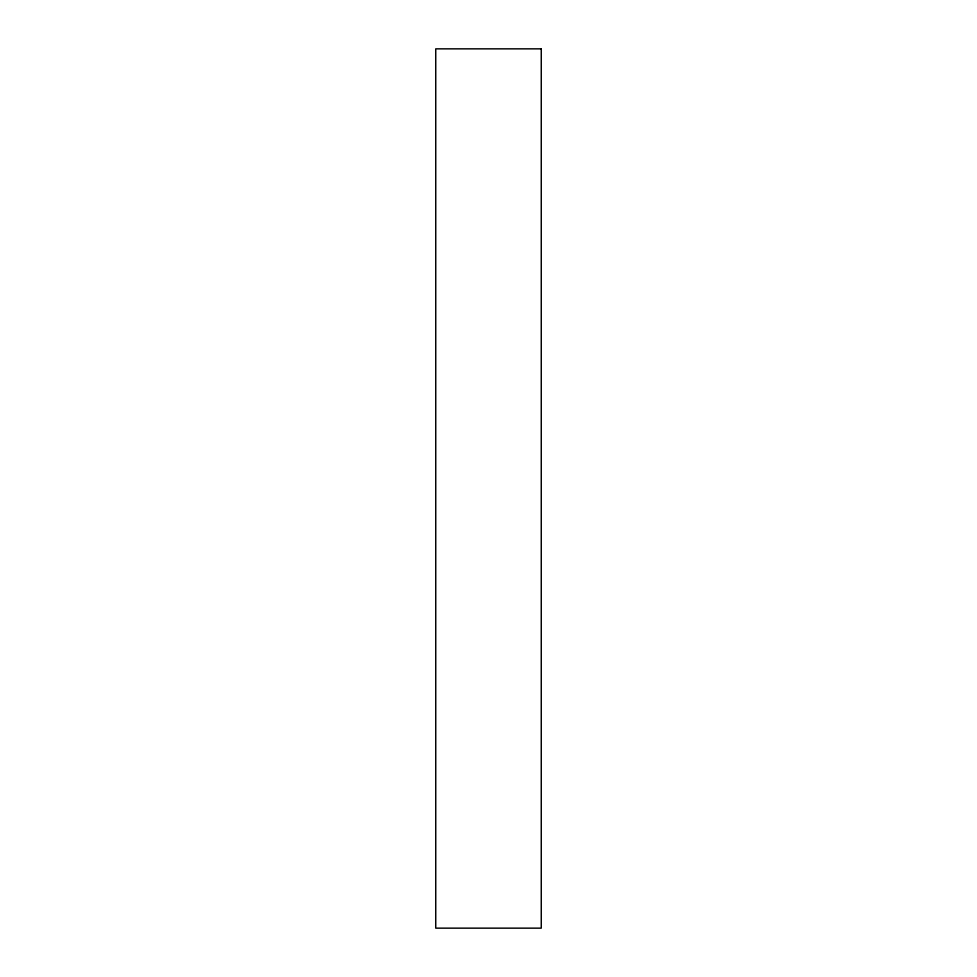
<?xml version="1.0" encoding="UTF-8"?>
<svg xmlns="http://www.w3.org/2000/svg" width="977" height="977" viewBox="0 0 977 977"><rect width="100%" height="100%" fill="white"/><g stroke="black" fill="none" stroke-linecap="round" stroke-linejoin="round"><path stroke-width="1.47" d="M541.258 48.85L435.742 48.85L435.742 928.15L541.258 928.15L541.258 48.85"/></g></svg>
